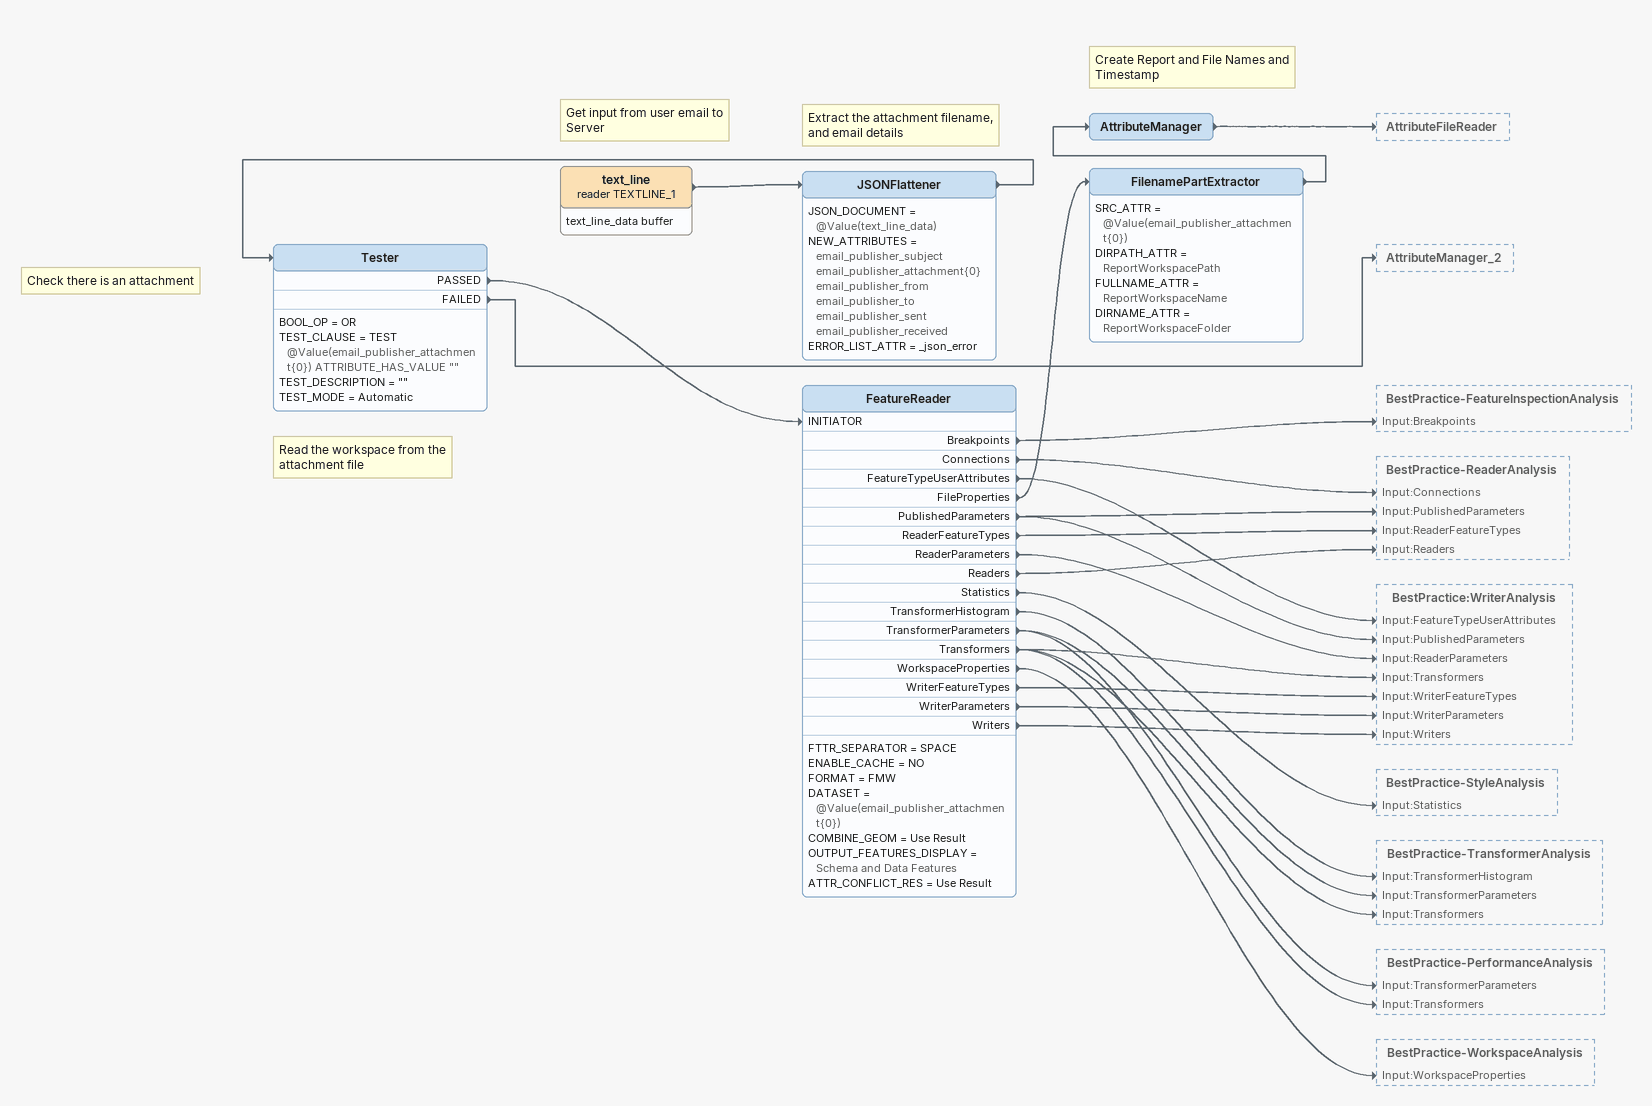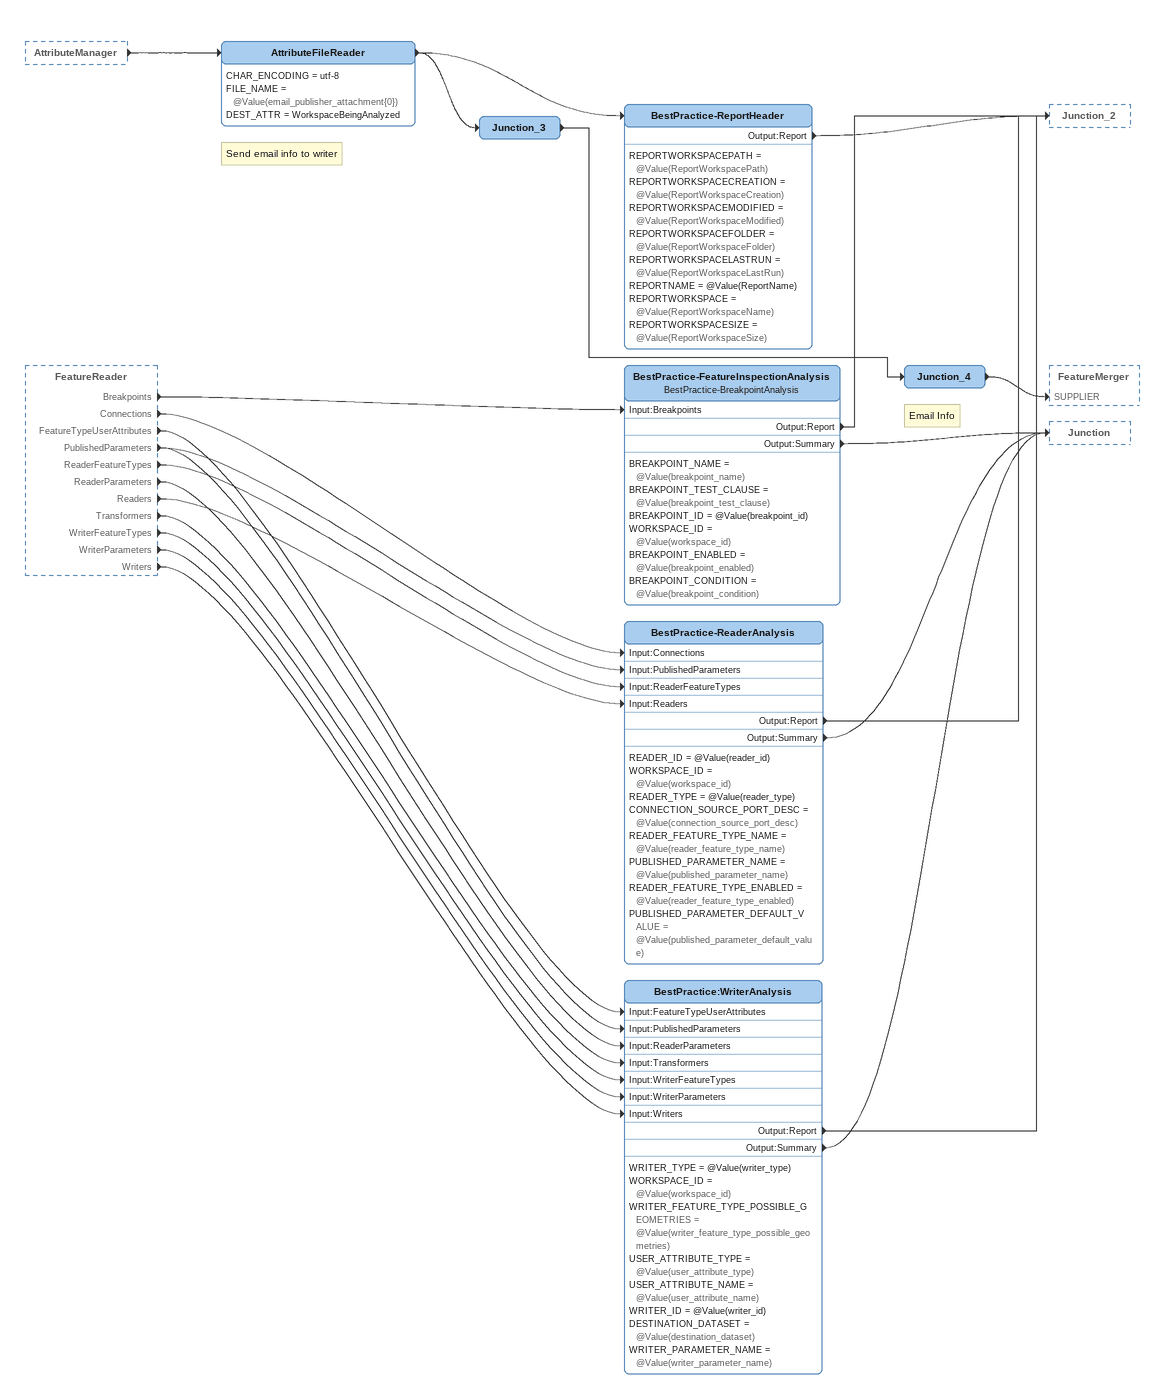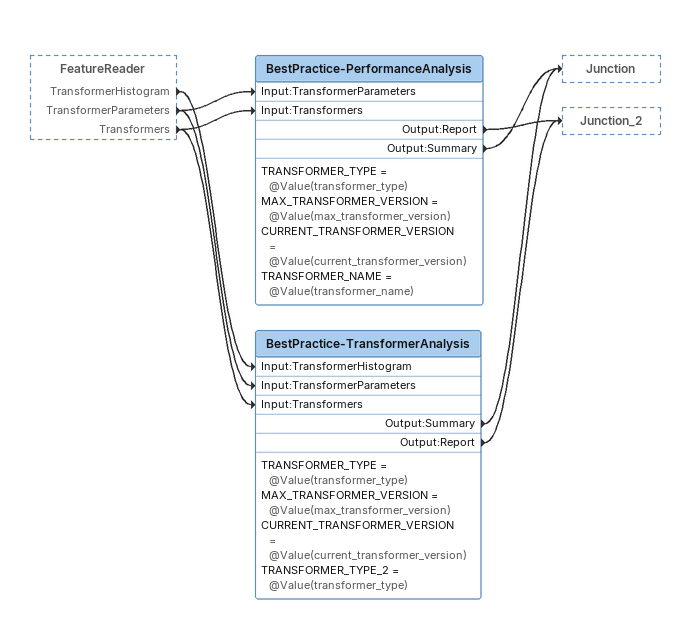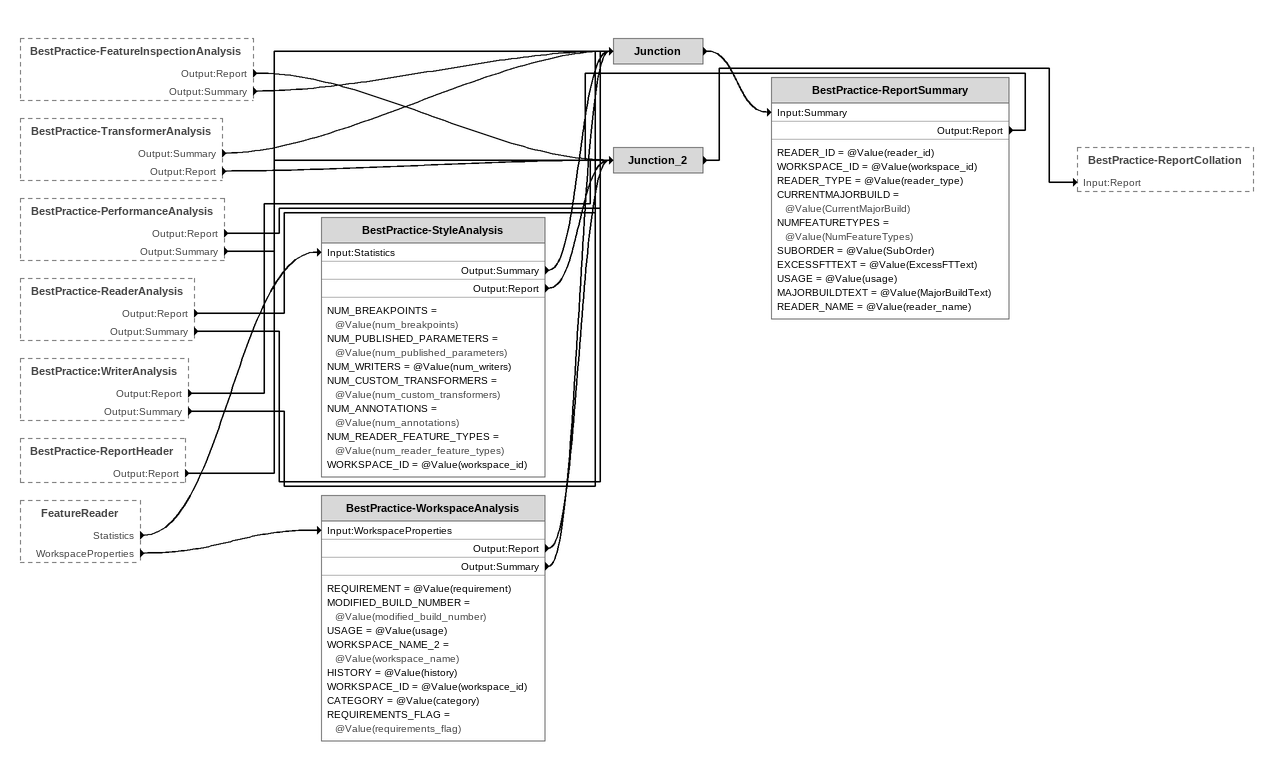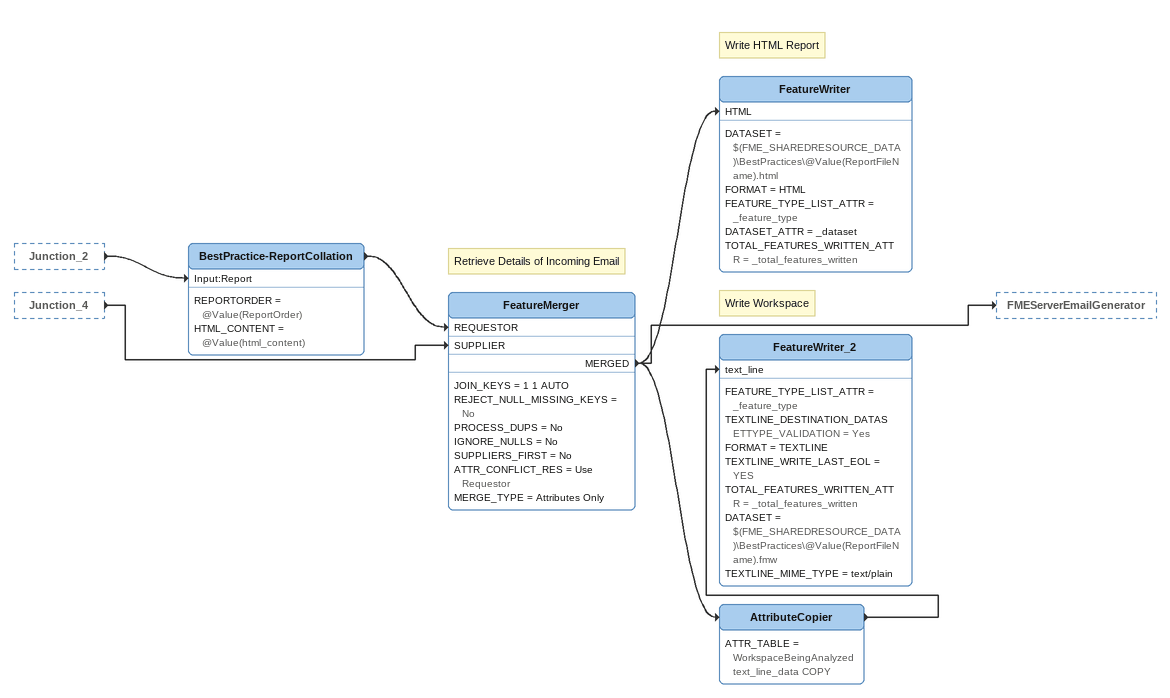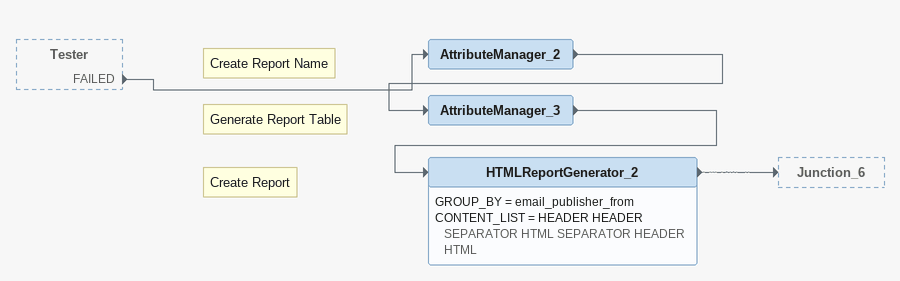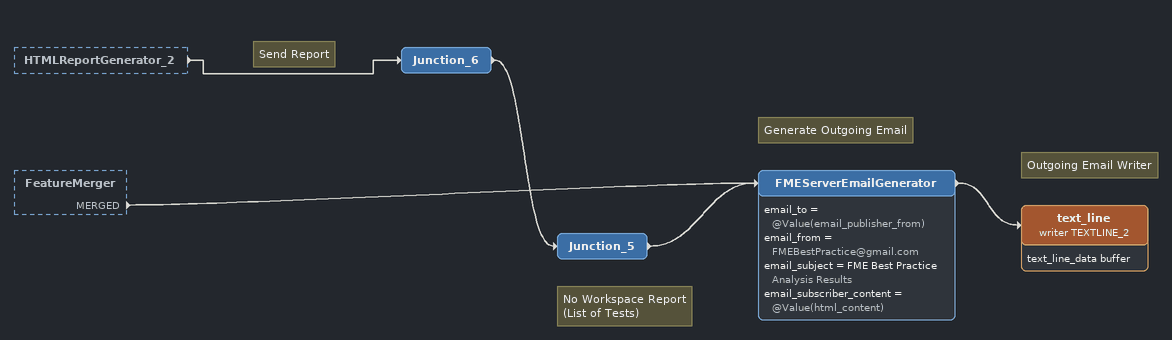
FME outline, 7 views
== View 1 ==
Note: Get input from user email to Server
text_line (reader TEXTLINE_1)
    attributes: text_line_data buffer
    -> JSONFlattener
Note: Extract the attachment filename, and email details
JSONFlattener
    JSON_DOCUMENT = @Value(text_line_data)
    NEW_ATTRIBUTES = email_publisher_subject email_publisher_attachment{0} email_publisher_from email_publisher_to email_publisher_sent email_publisher_received
    ERROR_LIST_ATTR = _json_error
    -> Tester
Note: Check there is an attachment
Tester
    BOOL_OP = OR
    TEST_CLAUSE = TEST @Value(email_publisher_attachment{0}) ATTRIBUTE_HAS_VALUE ""
    TEST_DESCRIPTION = ""
    TEST_MODE = Automatic
    PASSED -> FeatureReader [INITIATOR]
    FAILED -> AttributeManager_2
Note: Read the workspace from the attachment file
FeatureReader
    FTTR_SEPARATOR = SPACE
    ENABLE_CACHE = NO
    FORMAT = FMW
    DATASET = @Value(email_publisher_attachment{0})
    COMBINE_GEOM = Use Result
    OUTPUT_FEATURES_DISPLAY = Schema and Data Features
    ATTR_CONFLICT_RES = Use Result
    Breakpoints -> BestPractice-FeatureInspectionAnalysis [Input:Breakpoints]
    Connections -> BestPractice-ReaderAnalysis [Input:Connections]
    FeatureTypeUserAttributes -> BestPractice:WriterAnalysis [Input:FeatureTypeUserAttributes]
    FileProperties -> FilenamePartExtractor
    PublishedParameters -> BestPractice-ReaderAnalysis [Input:PublishedParameters]
    PublishedParameters -> BestPractice:WriterAnalysis [Input:PublishedParameters]
    ReaderFeatureTypes -> BestPractice-ReaderAnalysis [Input:ReaderFeatureTypes]
    ReaderParameters -> BestPractice:WriterAnalysis [Input:ReaderParameters]
    Readers -> BestPractice-ReaderAnalysis [Input:Readers]
    Statistics -> BestPractice-StyleAnalysis [Input:Statistics]
    TransformerHistogram -> BestPractice-TransformerAnalysis [Input:TransformerHistogram]
    TransformerParameters -> BestPractice-TransformerAnalysis [Input:TransformerParameters]
    TransformerParameters -> BestPractice-PerformanceAnalysis [Input:TransformerParameters]
    Transformers -> BestPractice-TransformerAnalysis [Input:Transformers]
    Transformers -> BestPractice-PerformanceAnalysis [Input:Transformers]
    Transformers -> BestPractice:WriterAnalysis [Input:Transformers]
    WorkspaceProperties -> BestPractice-WorkspaceAnalysis [Input:WorkspaceProperties]
    WriterFeatureTypes -> BestPractice:WriterAnalysis [Input:WriterFeatureTypes]
    WriterParameters -> BestPractice:WriterAnalysis [Input:WriterParameters]
    Writers -> BestPractice:WriterAnalysis [Input:Writers]
FilenamePartExtractor
    SRC_ATTR = @Value(email_publisher_attachment{0})
    DIRPATH_ATTR = ReportWorkspacePath
    FULLNAME_ATTR = ReportWorkspaceName
    DIRNAME_ATTR = ReportWorkspaceFolder
    -> AttributeManager
Note: Create Report and File Names and Timestamp
AttributeManager
    -> AttributeFileReader

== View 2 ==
AttributeManager [outside]
    -> AttributeFileReader
FeatureReader [outside]
    Breakpoints -> BestPractice-FeatureInspectionAnalysis [Input:Breakpoints]
    Connections -> BestPractice-ReaderAnalysis [Input:Connections]
    FeatureTypeUserAttributes -> BestPractice:WriterAnalysis [Input:FeatureTypeUserAttributes]
    PublishedParameters -> BestPractice-ReaderAnalysis [Input:PublishedParameters]
    PublishedParameters -> BestPractice:WriterAnalysis [Input:PublishedParameters]
    ReaderFeatureTypes -> BestPractice-ReaderAnalysis [Input:ReaderFeatureTypes]
    ReaderParameters -> BestPractice:WriterAnalysis [Input:ReaderParameters]
    Readers -> BestPractice-ReaderAnalysis [Input:Readers]
    Transformers -> BestPractice:WriterAnalysis [Input:Transformers]
    WriterFeatureTypes -> BestPractice:WriterAnalysis [Input:WriterFeatureTypes]
    WriterParameters -> BestPractice:WriterAnalysis [Input:WriterParameters]
    Writers -> BestPractice:WriterAnalysis [Input:Writers]
AttributeFileReader
    CHAR_ENCODING = utf-8
    FILE_NAME = @Value(email_publisher_attachment{0})
    DEST_ATTR = WorkspaceBeingAnalyzed
    -> BestPractice-ReportHeader
    -> Junction_3
BestPractice-ReportHeader
    REPORTWORKSPACEPATH = @Value(ReportWorkspacePath)
    REPORTWORKSPACECREATION = @Value(ReportWorkspaceCreation)
    REPORTWORKSPACEMODIFIED = @Value(ReportWorkspaceModified)
    REPORTWORKSPACEFOLDER = @Value(ReportWorkspaceFolder)
    REPORTWORKSPACELASTRUN = @Value(ReportWorkspaceLastRun)
    REPORTNAME = @Value(ReportName)
    REPORTWORKSPACE = @Value(ReportWorkspaceName)
    REPORTWORKSPACESIZE = @Value(ReportWorkspaceSize)
    Output:Report -> Junction_2
Note: Send email info to writer
Junction_3
    -> Junction_4
Note: Email Info
Junction_4
    -> FeatureMerger [SUPPLIER]
BestPractice-FeatureInspectionAnalysis: BestPractice-BreakpointAnalysis
    BREAKPOINT_NAME = @Value(breakpoint_name)
    BREAKPOINT_TEST_CLAUSE = @Value(breakpoint_test_clause)
    BREAKPOINT_ID = @Value(breakpoint_id)
    WORKSPACE_ID = @Value(workspace_id)
    BREAKPOINT_ENABLED = @Value(breakpoint_enabled)
    BREAKPOINT_CONDITION = @Value(breakpoint_condition)
    Output:Report -> Junction_2
    Output:Summary -> Junction
BestPractice-ReaderAnalysis
    READER_ID = @Value(reader_id)
    WORKSPACE_ID = @Value(workspace_id)
    READER_TYPE = @Value(reader_type)
    CONNECTION_SOURCE_PORT_DESC = @Value(connection_source_port_desc)
    READER_FEATURE_TYPE_NAME = @Value(reader_feature_type_name)
    PUBLISHED_PARAMETER_NAME = @Value(published_parameter_name)
    READER_FEATURE_TYPE_ENABLED = @Value(reader_feature_type_enabled)
    PUBLISHED_PARAMETER_DEFAULT_VALUE = @Value(published_parameter_default_value)
    Output:Report -> Junction_2
    Output:Summary -> Junction
BestPractice:WriterAnalysis
    WRITER_TYPE = @Value(writer_type)
    WORKSPACE_ID = @Value(workspace_id)
    WRITER_FEATURE_TYPE_POSSIBLE_GEOMETRIES = @Value(writer_feature_type_possible_geometries)
    USER_ATTRIBUTE_TYPE = @Value(user_attribute_type)
    USER_ATTRIBUTE_NAME = @Value(user_attribute_name)
    WRITER_ID = @Value(writer_id)
    DESTINATION_DATASET = @Value(destination_dataset)
    WRITER_PARAMETER_NAME = @Value(writer_parameter_name)
    Output:Report -> Junction_2
    Output:Summary -> Junction

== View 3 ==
FeatureReader [outside]
    TransformerHistogram -> BestPractice-TransformerAnalysis [Input:TransformerHistogram]
    TransformerParameters -> BestPractice-TransformerAnalysis [Input:TransformerParameters]
    TransformerParameters -> BestPractice-PerformanceAnalysis [Input:TransformerParameters]
    Transformers -> BestPractice-TransformerAnalysis [Input:Transformers]
    Transformers -> BestPractice-PerformanceAnalysis [Input:Transformers]
BestPractice-PerformanceAnalysis
    TRANSFORMER_TYPE = @Value(transformer_type)
    MAX_TRANSFORMER_VERSION = @Value(max_transformer_version)
    CURRENT_TRANSFORMER_VERSION = @Value(current_transformer_version)
    TRANSFORMER_NAME = @Value(transformer_name)
    Output:Report -> Junction_2
    Output:Summary -> Junction
BestPractice-TransformerAnalysis
    TRANSFORMER_TYPE = @Value(transformer_type)
    MAX_TRANSFORMER_VERSION = @Value(max_transformer_version)
    CURRENT_TRANSFORMER_VERSION = @Value(current_transformer_version)
    TRANSFORMER_TYPE_2 = @Value(transformer_type)
    Output:Summary -> Junction
    Output:Report -> Junction_2

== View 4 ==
BestPractice-FeatureInspectionAnalysis [outside]
    Output:Report -> Junction_2
    Output:Summary -> Junction
BestPractice-TransformerAnalysis [outside]
    Output:Summary -> Junction
    Output:Report -> Junction_2
BestPractice-PerformanceAnalysis [outside]
    Output:Report -> Junction_2
    Output:Summary -> Junction
BestPractice-ReaderAnalysis [outside]
    Output:Report -> Junction_2
    Output:Summary -> Junction
BestPractice:WriterAnalysis [outside]
    Output:Report -> Junction_2
    Output:Summary -> Junction
BestPractice-ReportHeader [outside]
    Output:Report -> Junction_2
FeatureReader [outside]
    Statistics -> BestPractice-StyleAnalysis [Input:Statistics]
    WorkspaceProperties -> BestPractice-WorkspaceAnalysis [Input:WorkspaceProperties]
BestPractice-StyleAnalysis
    NUM_BREAKPOINTS = @Value(num_breakpoints)
    NUM_PUBLISHED_PARAMETERS = @Value(num_published_parameters)
    NUM_WRITERS = @Value(num_writers)
    NUM_CUSTOM_TRANSFORMERS = @Value(num_custom_transformers)
    NUM_ANNOTATIONS = @Value(num_annotations)
    NUM_READER_FEATURE_TYPES = @Value(num_reader_feature_types)
    WORKSPACE_ID = @Value(workspace_id)
    Output:Summary -> Junction
    Output:Report -> Junction_2
BestPractice-WorkspaceAnalysis
    REQUIREMENT = @Value(requirement)
    MODIFIED_BUILD_NUMBER = @Value(modified_build_number)
    USAGE = @Value(usage)
    WORKSPACE_NAME_2 = @Value(workspace_name)
    HISTORY = @Value(history)
    WORKSPACE_ID = @Value(workspace_id)
    CATEGORY = @Value(category)
    REQUIREMENTS_FLAG = @Value(requirements_flag)
    Output:Report -> Junction_2
    Output:Summary -> Junction
Junction
    -> BestPractice-ReportSummary [Input:Summary]
BestPractice-ReportSummary
    READER_ID = @Value(reader_id)
    WORKSPACE_ID = @Value(workspace_id)
    READER_TYPE = @Value(reader_type)
    CURRENTMAJORBUILD = @Value(CurrentMajorBuild)
    NUMFEATURETYPES = @Value(NumFeatureTypes)
    SUBORDER = @Value(SubOrder)
    EXCESSFTTEXT = @Value(ExcessFTText)
    USAGE = @Value(usage)
    MAJORBUILDTEXT = @Value(MajorBuildText)
    READER_NAME = @Value(reader_name)
    Output:Report -> Junction_2
Junction_2
    -> BestPractice-ReportCollation [Input:Report]

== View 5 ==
Junction_2 [outside]
    -> BestPractice-ReportCollation [Input:Report]
Junction_4 [outside]
    -> FeatureMerger [SUPPLIER]
BestPractice-ReportCollation
    REPORTORDER = @Value(ReportOrder)
    HTML_CONTENT = @Value(html_content)
    -> FeatureMerger [REQUESTOR]
Note: Retrieve Details of Incoming Email
FeatureMerger
    JOIN_KEYS = 1 1 AUTO
    REJECT_NULL_MISSING_KEYS = No
    PROCESS_DUPS = No
    IGNORE_NULLS = No
    SUPPLIERS_FIRST = No
    ATTR_CONFLICT_RES = Use Requestor
    MERGE_TYPE = Attributes Only
    MERGED -> FMEServerEmailGenerator
    MERGED -> FeatureWriter [HTML]
    MERGED -> AttributeCopier
Note: Write HTML Report
FeatureWriter
    DATASET = $(FME_SHAREDRESOURCE_DATA)\BestPractices\@Value(ReportFileName).html
    FORMAT = HTML
    FEATURE_TYPE_LIST_ATTR = _feature_type
    DATASET_ATTR = _dataset
    TOTAL_FEATURES_WRITTEN_ATTR = _total_features_written
AttributeCopier
    ATTR_TABLE = WorkspaceBeingAnalyzed text_line_data COPY
    -> FeatureWriter_2 [text_line]
Note: Write Workspace
FeatureWriter_2
    FEATURE_TYPE_LIST_ATTR = _feature_type
    TEXTLINE_DESTINATION_DATASETTYPE_VALIDATION = Yes
    FORMAT = TEXTLINE
    TEXTLINE_WRITE_LAST_EOL = YES
    TOTAL_FEATURES_WRITTEN_ATTR = _total_features_written
    DATASET = $(FME_SHAREDRESOURCE_DATA)\BestPractices\@Value(ReportFileName).fmw
    TEXTLINE_MIME_TYPE = text/plain

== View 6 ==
Tester [outside]
    FAILED -> AttributeManager_2
Note: Create Report Name
AttributeManager_2
    -> AttributeManager_3
Note: Generate Report Table
AttributeManager_3
    -> HTMLReportGenerator_2
Note: Create Report
HTMLReportGenerator_2
    GROUP_BY = email_publisher_from
    CONTENT_LIST = HEADER HEADER SEPARATOR HTML SEPARATOR HEADER HTML
    -> Junction_6

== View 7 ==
HTMLReportGenerator_2 [outside]
    -> Junction_6
FeatureMerger [outside]
    MERGED -> FMEServerEmailGenerator
Note: Send Report
Junction_6
    -> Junction_5
Note: No Workspace Report / (List of Tests)
Junction_5
    -> FMEServerEmailGenerator
Note: Generate Outgoing Email
FMEServerEmailGenerator
    email_to = @Value(email_publisher_from)
    email_from = FMEBestPractice@gmail.com
    email_subject = FME Best Practice Analysis Results
    email_subscriber_content = @Value(html_content)
    -> text_line (writer TEXTLINE_2)
Note: Outgoing Email Writer
text_line (writer TEXTLINE_2)
    attributes: text_line_data buffer
